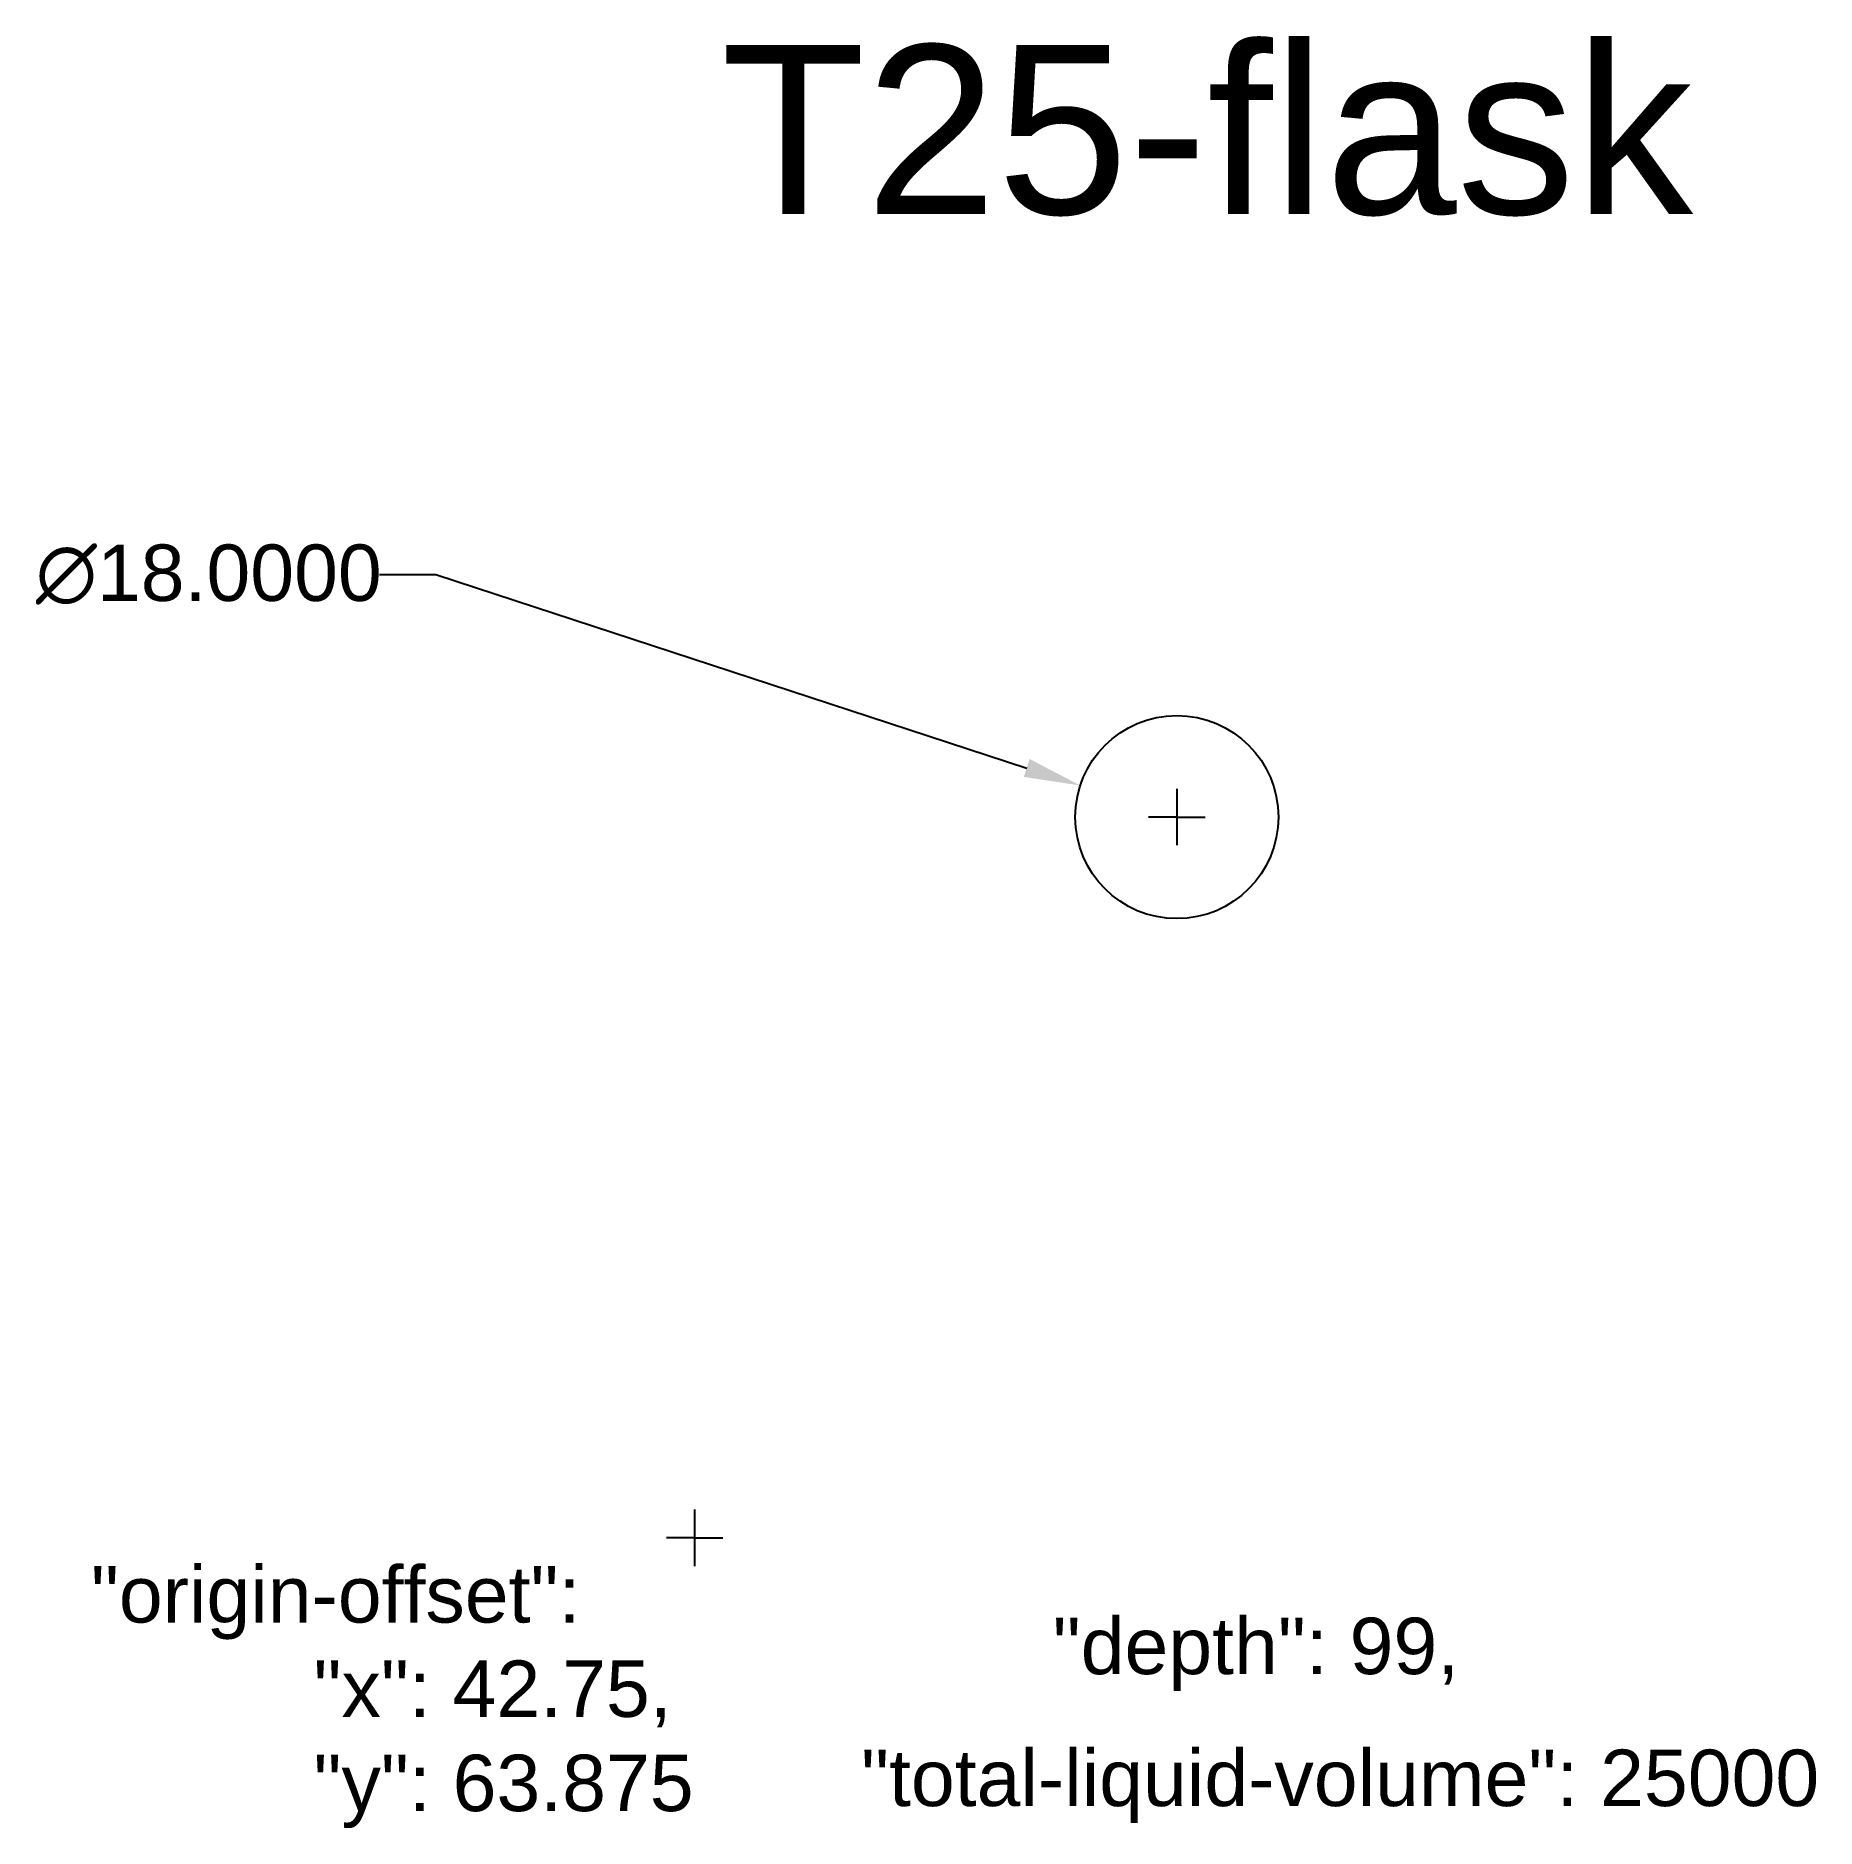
# Model space of a CAD drawing. Header units: inches. Extents: x -3 to 155, y 6 to 164.
import ezdxf

# ---------------------------------------------------------------- set-up
doc = ezdxf.new("R2010")
doc.units = ezdxf.units.IN
doc.header["$MEASUREMENT"] = 0
doc.styles.get("Standard").update_dxf_attribs({"font": 'arial.ttf'})

msp = doc.modelspace()

# ---------------------------------------------------------------- linework, layer by layer
for p, q in [((27.85, 116.69), (32.85, 116.69)), ((32.85, 116.69), (85.23, 99.55)), ((98.45, 95.2), (98.63, 95.2)), ((98.54, 95.11), (98.54, 95.29))]:
    msp.add_line(p, q)
at = {"color": 1}
for p, q in [((98.54, 97.7), (98.54, 92.7)), ((98.54, 95.2), (96.04, 95.2)), ((98.54, 95.2), (101.04, 95.2))]:
    msp.add_line(p, q, dxfattribs=at)
at = {"color": 3}
for p, q in [((55.79, 33.83), (55.79, 28.83)), ((55.79, 31.33), (53.29, 31.33)), ((55.79, 31.33), (58.29, 31.33))]:
    msp.add_line(p, q, dxfattribs=at)
msp.add_circle((98.54, 95.2), 9)
msp.add_solid([(85.49, 100.35), (84.97, 98.76), (89.98, 98)])

# ---------------------------------------------------------------- texts
for s, height, p in [('T25-flask', 15, (58.14, 148.63)), ('"origin-offset":', 5, (2.28, 23.82)), ('"depth": 99,', 5, (87.54, 19.25)), ('          "x": 42.75,', 5, (2.61, 15.46)), ('"total-liquid-volume": 25000', 5, (70.55, 7.56)), ('          "y": 63.875', 5, (2.61, 7.11))]:
    msp.add_text(s, height=height).set_placement(p)
at = {"insert": (12.73, 116.69), "char_height": 5, "attachment_point": 5}
msp.add_mtext('\\A1;∅18.0000', dxfattribs=at)

doc.saveas('drawing.dxf')
